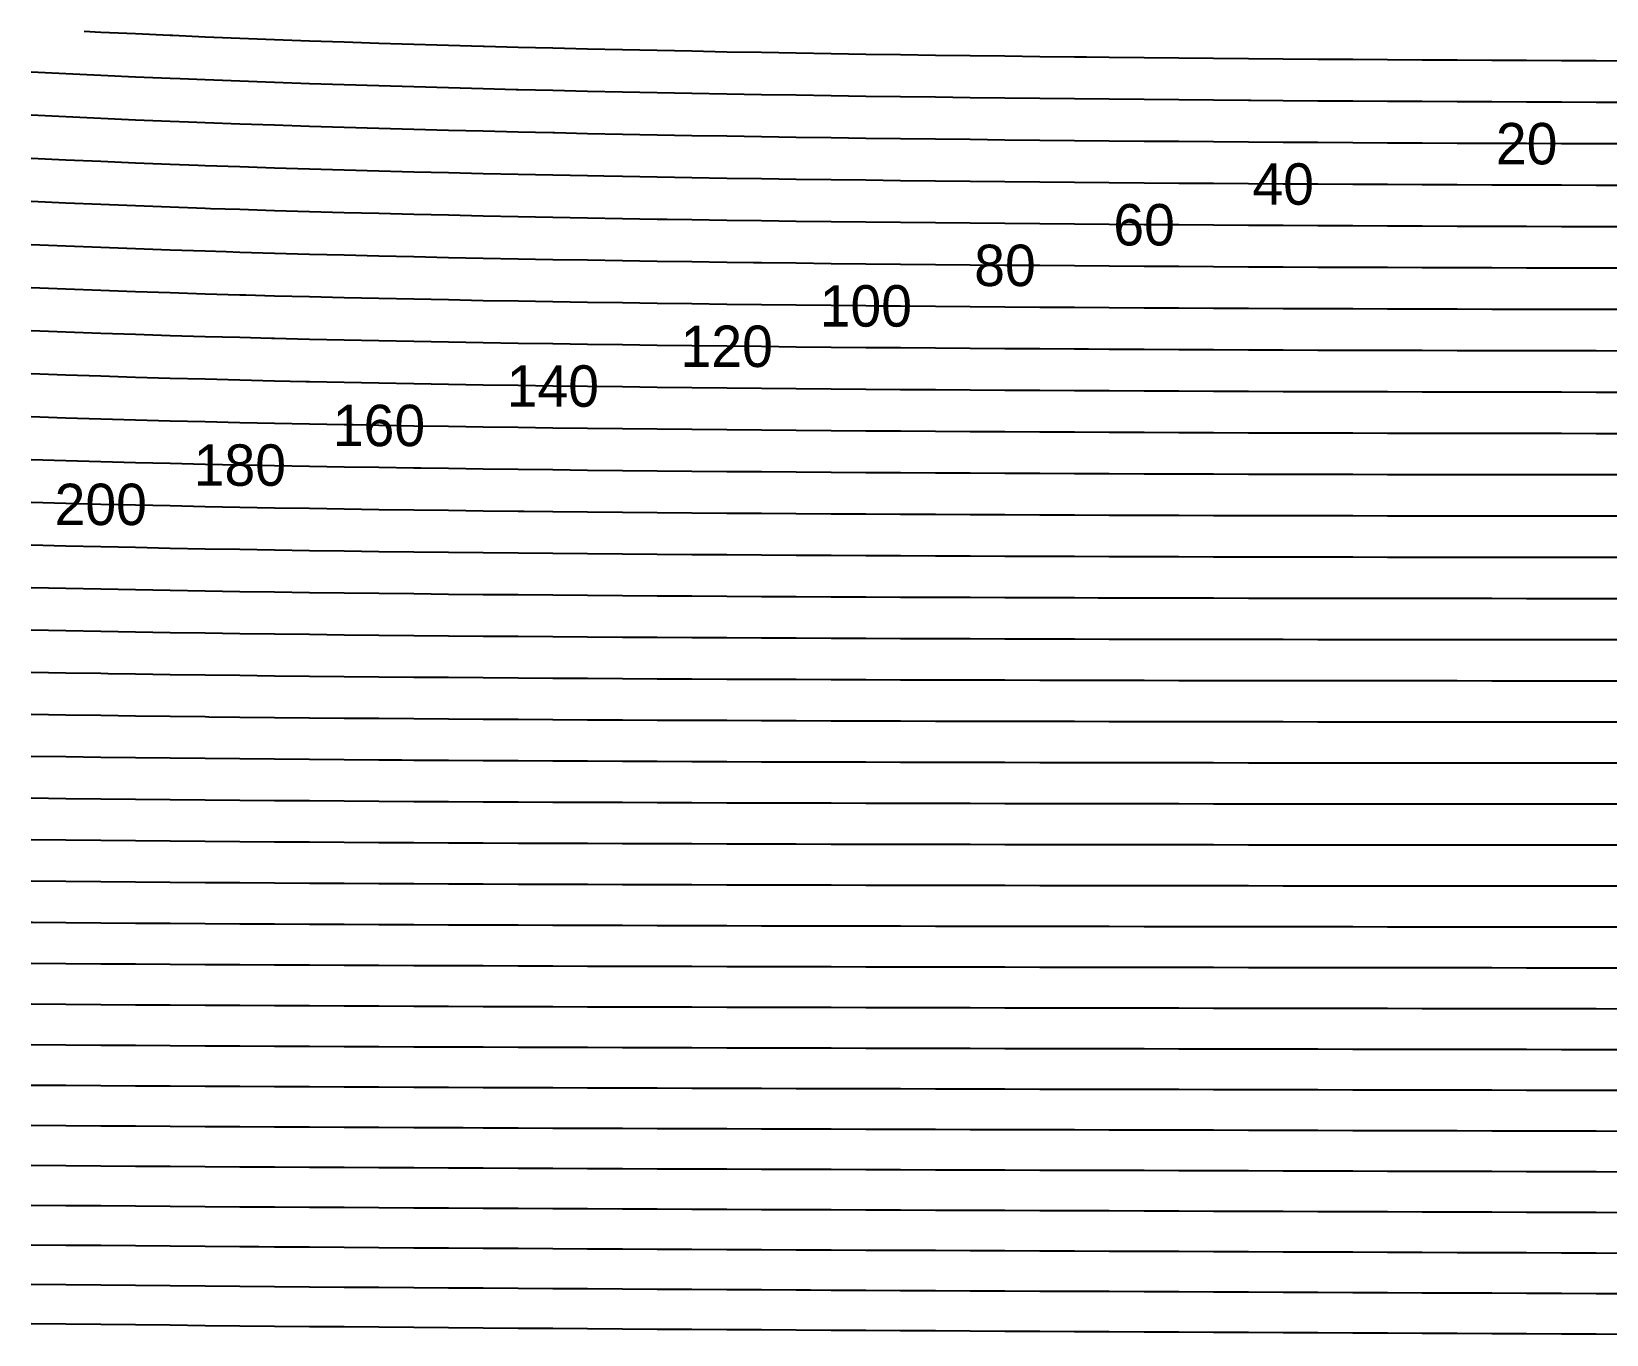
# Model space of a CAD drawing. Header units: metres. Extents: x 3386 to 5486, y 31 to 113.
# Drawn here: x 5239.8 to 5334.9, y 33.2 to 111.9 of the extents above; entities that cross this region are included whole.
import ezdxf
from ezdxf.enums import TextEntityAlignment as Align

# ---------------------------------------------------------------- set-up
doc = ezdxf.new("R2010")
doc.units = ezdxf.units.M
for name, color, linetype in [('Vs_-20', 7, 'Continuous'), ('Vs_0', 7, 'Continuous'), ('Vs_100', 7, 'Continuous'), ('Vs_120', 7, 'Continuous'), ('Vs_140', 7, 'Continuous'), ('Vs_160', 7, 'Continuous'), ('Vs_180', 7, 'Continuous'), ('Vs_20', 7, 'Continuous'), ('Vs_200', 7, 'Continuous'), ('Vs_220', 7, 'Continuous'), ('Vs_240', 7, 'Continuous'), ('Vs_260', 7, 'Continuous'), ('Vs_280', 7, 'Continuous'), ('Vs_300', 7, 'Continuous'), ('Vs_320', 7, 'Continuous'), ('Vs_340', 7, 'Continuous'), ('Vs_360', 7, 'Continuous'), ('Vs_380', 7, 'Continuous'), ('Vs_40', 7, 'Continuous'), ('Vs_400', 7, 'Continuous'), ('Vs_420', 7, 'Continuous'), ('Vs_440', 7, 'Continuous'), ('Vs_460', 7, 'Continuous'), ('Vs_480', 7, 'Continuous'), ('Vs_500', 7, 'Continuous'), ('Vs_520', 7, 'Continuous'), ('Vs_540', 7, 'Continuous'), ('Vs_560', 7, 'Continuous'), ('Vs_580', 7, 'Continuous'), ('Vs_60', 7, 'Continuous'), ('Vs_600', 7, 'Continuous'), ('Vs_80', 7, 'Continuous')]:
    doc.layers.add(name, color=color, linetype=linetype)

msp = doc.modelspace()

# ---------------------------------------------------------------- linework, layer by layer
at = {"layer": 'Vs_-20'}
msp.add_lwpolyline([(5336.422, 110.163), (5334.321, 110.171), (5332.22, 110.18), (5330.119, 110.189), (5328.017, 110.2), (5325.916, 110.211), (5323.815, 110.223), (5321.714, 110.236), (5319.613, 110.25), (5317.512, 110.265), (5315.411, 110.281), (5313.31, 110.298), (5311.209, 110.316), (5309.108, 110.335), (5307.006, 110.355), (5304.905, 110.377), (5303.525, 110.392), (5302.804, 110.4), (5300.703, 110.424), (5298.602, 110.449), (5296.501, 110.476), (5294.4, 110.505), (5292.299, 110.534), (5290.198, 110.566), (5288.096, 110.599), (5285.995, 110.634), (5283.894, 110.671), (5281.793, 110.71), (5279.692, 110.751), (5277.591, 110.794), (5275.49, 110.84), (5273.389, 110.888), (5271.288, 110.938), (5269.187, 110.991), (5267.146, 111.045), (5267.085, 111.047), (5264.984, 111.106), (5262.883, 111.168), (5260.782, 111.233), (5258.681, 111.302), (5256.58, 111.374), (5254.479, 111.45), (5252.378, 111.531), (5250.277, 111.615), (5248.323, 111.698), (5248.176, 111.705), (5246.074, 111.799), (5243.973, 111.898), (5242.971, 111.948)], dxfattribs=at)
at = {"layer": 'Vs_0'}
msp.add_lwpolyline([(5336.422, 107.658), (5334.321, 107.665), (5332.22, 107.673), (5330.119, 107.681), (5328.017, 107.691), (5325.916, 107.701), (5323.815, 107.712), (5321.714, 107.723), (5319.613, 107.736), (5317.512, 107.75), (5315.411, 107.764), (5313.459, 107.779), (5313.31, 107.78), (5311.209, 107.797), (5309.108, 107.814), (5307.006, 107.833), (5304.905, 107.853), (5302.804, 107.874), (5300.703, 107.896), (5298.602, 107.92), (5296.501, 107.945), (5294.4, 107.972), (5292.299, 107.999), (5290.198, 108.029), (5288.096, 108.06), (5285.995, 108.093), (5283.894, 108.128), (5281.793, 108.164), (5279.692, 108.203), (5277.591, 108.243), (5275.49, 108.286), (5273.389, 108.331), (5271.288, 108.379), (5269.187, 108.429), (5269.064, 108.432), (5267.085, 108.482), (5264.984, 108.538), (5262.883, 108.597), (5260.782, 108.659), (5258.681, 108.724), (5256.58, 108.793), (5254.479, 108.866), (5252.378, 108.943), (5250.277, 109.024), (5248.762, 109.085), (5248.176, 109.109), (5246.074, 109.2), (5243.973, 109.295), (5241.872, 109.396), (5239.771, 109.502)], dxfattribs=at)
at = {"layer": 'Vs_100'}
msp.add_lwpolyline([(5336.422, 95.147), (5334.321, 95.15), (5332.22, 95.154), (5330.119, 95.158), (5328.017, 95.162), (5325.916, 95.168), (5323.815, 95.174), (5321.714, 95.18), (5319.613, 95.188), (5317.512, 95.196), (5315.411, 95.204), (5313.31, 95.214), (5311.209, 95.224), (5309.108, 95.235), (5307.006, 95.246), (5304.905, 95.259), (5302.804, 95.273), (5300.703, 95.287), (5298.602, 95.302), (5296.501, 95.319), (5294.4, 95.336), (5292.299, 95.355), (5291.004, 95.367), (5290.198, 95.374), (5288.096, 95.395), (5285.995, 95.418), (5283.894, 95.441), (5281.793, 95.466), (5279.692, 95.493), (5277.591, 95.521), (5275.49, 95.551), (5273.389, 95.583), (5271.288, 95.617), (5269.187, 95.653), (5267.085, 95.69), (5264.984, 95.731), (5262.883, 95.773), (5260.782, 95.819), (5258.681, 95.867), (5256.58, 95.918), (5254.479, 95.972), (5252.729, 96.02), (5252.378, 96.03), (5250.277, 96.091), (5248.176, 96.156), (5246.074, 96.226), (5243.973, 96.299), (5241.872, 96.378), (5239.771, 96.461)], dxfattribs=at)
at = {"layer": 'Vs_120'}
msp.add_lwpolyline([(5336.422, 92.648), (5334.321, 92.651), (5332.22, 92.654), (5330.119, 92.657), (5328.017, 92.661), (5325.916, 92.666), (5323.815, 92.671), (5321.714, 92.677), (5319.613, 92.683), (5317.512, 92.69), (5315.411, 92.698), (5313.31, 92.706), (5311.209, 92.715), (5309.108, 92.725), (5307.006, 92.735), (5304.905, 92.747), (5303.649, 92.754), (5302.804, 92.759), (5300.703, 92.772), (5298.602, 92.786), (5296.501, 92.8), (5294.4, 92.816), (5292.299, 92.833), (5290.198, 92.851), (5288.096, 92.87), (5285.995, 92.89), (5283.894, 92.912), (5281.793, 92.935), (5279.692, 92.959), (5277.591, 92.985), (5275.49, 93.013), (5273.389, 93.042), (5271.288, 93.073), (5269.187, 93.106), (5267.085, 93.141), (5264.984, 93.178), (5262.883, 93.218), (5260.782, 93.259), (5258.681, 93.304), (5256.58, 93.352), (5254.479, 93.402), (5254.28, 93.407), (5252.378, 93.456), (5250.277, 93.513), (5248.176, 93.574), (5246.074, 93.639), (5243.973, 93.708), (5241.872, 93.781), (5239.771, 93.86)], dxfattribs=at)
at = {"layer": 'Vs_140'}
msp.add_lwpolyline([(5336.422, 90.151), (5334.321, 90.153), (5332.22, 90.155), (5330.119, 90.158), (5328.017, 90.161), (5325.916, 90.165), (5323.815, 90.17), (5321.714, 90.175), (5319.613, 90.18), (5317.512, 90.186), (5315.411, 90.193), (5313.31, 90.2), (5311.209, 90.208), (5309.108, 90.217), (5307.006, 90.226), (5304.905, 90.236), (5302.804, 90.247), (5300.703, 90.259), (5298.602, 90.271), (5296.501, 90.285), (5294.4, 90.299), (5292.299, 90.314), (5290.198, 90.33), (5288.096, 90.348), (5285.995, 90.366), (5283.894, 90.386), (5281.793, 90.407), (5279.692, 90.429), (5277.591, 90.453), (5275.49, 90.478), (5273.389, 90.504), (5271.288, 90.533), (5269.187, 90.563), (5267.085, 90.595), (5264.984, 90.629), (5262.883, 90.665), (5260.782, 90.704), (5258.681, 90.745), (5256.58, 90.789), (5256.358, 90.794), (5254.479, 90.836), (5252.378, 90.885), (5250.277, 90.939), (5248.176, 90.995), (5246.074, 91.055), (5243.973, 91.12), (5241.872, 91.189), (5239.771, 91.262)], dxfattribs=at)
at = {"layer": 'Vs_160'}
msp.add_lwpolyline([(5336.422, 87.655), (5334.321, 87.656), (5332.22, 87.658), (5330.119, 87.661), (5328.017, 87.663), (5325.916, 87.667), (5323.815, 87.67), (5321.714, 87.675), (5319.613, 87.679), (5317.512, 87.685), (5315.411, 87.691), (5313.31, 87.697), (5311.209, 87.704), (5309.108, 87.712), (5307.006, 87.72), (5304.905, 87.729), (5302.804, 87.739), (5300.703, 87.749), (5298.602, 87.76), (5296.501, 87.772), (5294.4, 87.785), (5292.299, 87.798), (5290.198, 87.813), (5288.096, 87.829), (5285.995, 87.845), (5283.894, 87.863), (5281.793, 87.882), (5279.692, 87.902), (5277.591, 87.923), (5275.49, 87.946), (5273.389, 87.97), (5271.288, 87.996), (5269.187, 88.024), (5267.085, 88.053), (5264.984, 88.084), (5262.883, 88.118), (5260.782, 88.153), (5259.224, 88.181), (5258.681, 88.191), (5256.58, 88.231), (5254.479, 88.274), (5252.378, 88.32), (5250.277, 88.369), (5248.176, 88.421), (5246.074, 88.477), (5243.973, 88.536), (5241.872, 88.6), (5239.771, 88.669)], dxfattribs=at)
at = {"layer": 'Vs_180'}
msp.add_lwpolyline([(5336.422, 85.161), (5334.321, 85.162), (5332.22, 85.163), (5330.119, 85.165), (5328.017, 85.167), (5325.916, 85.17), (5323.815, 85.173), (5321.714, 85.177), (5319.613, 85.181), (5317.512, 85.185), (5315.411, 85.19), (5313.31, 85.196), (5311.209, 85.202), (5309.108, 85.209), (5307.006, 85.216), (5304.905, 85.224), (5302.804, 85.233), (5300.703, 85.242), (5298.602, 85.252), (5296.501, 85.262), (5294.4, 85.274), (5292.299, 85.286), (5290.198, 85.299), (5288.096, 85.313), (5285.995, 85.328), (5283.894, 85.344), (5281.793, 85.361), (5279.692, 85.379), (5277.591, 85.398), (5275.49, 85.419), (5273.389, 85.441), (5271.288, 85.464), (5269.187, 85.489), (5267.085, 85.516), (5264.984, 85.544), (5263.318, 85.568), (5262.883, 85.574), (5260.782, 85.606), (5258.681, 85.641), (5256.58, 85.678), (5254.479, 85.717), (5252.378, 85.759), (5250.277, 85.804), (5248.176, 85.852), (5246.074, 85.903), (5243.973, 85.958), (5241.872, 86.017), (5239.771, 86.08)], dxfattribs=at)
at = {"layer": 'Vs_20'}
msp.add_lwpolyline([(5336.422, 105.154), (5334.321, 105.16), (5332.443, 105.166), (5332.22, 105.167), (5330.119, 105.174), (5328.017, 105.182), (5325.916, 105.191), (5323.815, 105.201), (5321.714, 105.212), (5319.613, 105.224), (5317.512, 105.236), (5315.411, 105.249), (5313.31, 105.263), (5311.209, 105.279), (5309.108, 105.295), (5307.006, 105.312), (5304.905, 105.33), (5302.804, 105.35), (5300.703, 105.371), (5298.602, 105.393), (5296.501, 105.416), (5294.4, 105.44), (5292.299, 105.466), (5290.198, 105.494), (5288.096, 105.523), (5285.995, 105.553), (5283.894, 105.586), (5281.793, 105.62), (5279.692, 105.656), (5277.591, 105.694), (5275.49, 105.734), (5273.389, 105.777), (5271.409, 105.819), (5271.288, 105.822), (5269.187, 105.869), (5267.085, 105.919), (5264.984, 105.972), (5262.883, 106.027), (5260.782, 106.086), (5258.681, 106.148), (5256.58, 106.214), (5254.479, 106.283), (5252.378, 106.356), (5250.277, 106.433), (5249.269, 106.472), (5248.176, 106.515), (5246.074, 106.601), (5243.973, 106.693), (5241.872, 106.789), (5239.771, 106.891)], dxfattribs=at)
at = {"layer": 'Vs_200'}
msp.add_lwpolyline([(5336.422, 82.668), (5334.321, 82.669), (5332.22, 82.67), (5330.119, 82.671), (5328.017, 82.673), (5325.916, 82.675), (5323.815, 82.678), (5321.714, 82.681), (5319.613, 82.684), (5317.512, 82.688), (5315.411, 82.693), (5313.31, 82.698), (5311.209, 82.703), (5309.108, 82.709), (5307.006, 82.715), (5304.905, 82.722), (5302.804, 82.73), (5300.703, 82.738), (5298.602, 82.746), (5296.501, 82.756), (5294.4, 82.766), (5292.299, 82.777), (5290.198, 82.788), (5288.096, 82.801), (5285.995, 82.814), (5283.894, 82.828), (5281.793, 82.843), (5279.692, 82.86), (5277.591, 82.877), (5275.49, 82.895), (5273.389, 82.915), (5271.288, 82.936), (5269.55, 82.955), (5269.187, 82.959), (5267.085, 82.983), (5264.984, 83.008), (5262.883, 83.036), (5260.782, 83.065), (5258.681, 83.096), (5256.58, 83.129), (5254.479, 83.165), (5252.378, 83.203), (5250.277, 83.244), (5248.176, 83.288), (5246.074, 83.335), (5243.973, 83.385), (5241.872, 83.439), (5239.771, 83.498)], dxfattribs=at)
at = {"layer": 'Vs_220'}
msp.add_lwpolyline([(5336.422, 80.177), (5334.321, 80.177), (5332.22, 80.178), (5330.119, 80.179), (5328.017, 80.181), (5325.916, 80.183), (5323.815, 80.185), (5321.714, 80.187), (5319.613, 80.19), (5317.512, 80.194), (5315.411, 80.197), (5313.31, 80.202), (5311.209, 80.206), (5309.108, 80.211), (5307.006, 80.217), (5304.905, 80.223), (5302.804, 80.229), (5300.703, 80.237), (5298.602, 80.244), (5296.501, 80.253), (5294.4, 80.261), (5292.299, 80.271), (5290.198, 80.281), (5288.096, 80.292), (5285.995, 80.304), (5283.894, 80.317), (5281.793, 80.33), (5280.131, 80.342), (5279.692, 80.345), (5277.591, 80.36), (5275.49, 80.377), (5273.389, 80.394), (5271.288, 80.413), (5269.187, 80.433), (5267.085, 80.455), (5264.984, 80.478), (5262.883, 80.502), (5260.782, 80.528), (5258.681, 80.557), (5256.58, 80.587), (5254.479, 80.619), (5252.378, 80.653), (5250.277, 80.69), (5248.176, 80.73), (5246.074, 80.773), (5243.973, 80.819), (5241.872, 80.868), (5239.771, 80.921)], dxfattribs=at)
at = {"layer": 'Vs_240'}
msp.add_lwpolyline([(5336.422, 77.688), (5334.321, 77.688), (5332.22, 77.688), (5330.119, 77.689), (5328.017, 77.691), (5325.916, 77.692), (5323.815, 77.694), (5321.714, 77.696), (5319.613, 77.699), (5317.512, 77.701), (5315.411, 77.705), (5313.31, 77.708), (5311.209, 77.712), (5309.108, 77.717), (5307.006, 77.722), (5304.905, 77.727), (5304.234, 77.729), (5302.804, 77.733), (5300.703, 77.739), (5298.602, 77.746), (5296.501, 77.753), (5294.4, 77.761), (5292.299, 77.769), (5290.198, 77.778), (5288.096, 77.788), (5285.995, 77.798), (5283.894, 77.809), (5281.793, 77.821), (5279.692, 77.834), (5277.591, 77.848), (5275.49, 77.863), (5273.389, 77.878), (5271.288, 77.895), (5269.187, 77.913), (5267.085, 77.932), (5264.984, 77.952), (5262.883, 77.974), (5260.782, 77.998), (5258.681, 78.023), (5256.58, 78.05), (5254.479, 78.079), (5252.378, 78.11), (5250.277, 78.143), (5248.176, 78.179), (5246.074, 78.218), (5243.973, 78.259), (5241.872, 78.304), (5239.771, 78.352)], dxfattribs=at)
at = {"layer": 'Vs_260'}
msp.add_lwpolyline([(5336.422, 75.2), (5334.321, 75.2), (5332.22, 75.201), (5330.119, 75.202), (5328.017, 75.202), (5325.916, 75.204), (5323.815, 75.205), (5321.714, 75.207), (5319.613, 75.209), (5317.512, 75.212), (5315.411, 75.215), (5313.31, 75.218), (5311.209, 75.221), (5309.108, 75.225), (5307.006, 75.229), (5304.905, 75.234), (5302.804, 75.239), (5300.703, 75.244), (5298.602, 75.25), (5296.501, 75.257), (5294.4, 75.264), (5292.299, 75.271), (5290.198, 75.279), (5288.096, 75.287), (5285.995, 75.297), (5283.894, 75.306), (5281.793, 75.317), (5279.692, 75.328), (5277.591, 75.34), (5275.49, 75.353), (5273.389, 75.367), (5271.288, 75.382), (5269.187, 75.398), (5267.085, 75.415), (5264.984, 75.433), (5262.883, 75.453), (5260.782, 75.473), (5258.681, 75.496), (5256.58, 75.52), (5254.479, 75.546), (5252.378, 75.573), (5250.277, 75.603), (5248.176, 75.635), (5246.074, 75.67), (5243.973, 75.707), (5241.872, 75.747), (5240.816, 75.769), (5239.771, 75.79)], dxfattribs=at)
at = {"layer": 'Vs_280'}
msp.add_lwpolyline([(5336.422, 72.715), (5334.321, 72.715), (5332.22, 72.715), (5330.119, 72.716), (5328.017, 72.717), (5325.916, 72.718), (5323.815, 72.719), (5321.714, 72.721), (5319.613, 72.723), (5317.512, 72.725), (5315.411, 72.727), (5313.31, 72.73), (5311.209, 72.733), (5309.108, 72.737), (5307.006, 72.74), (5304.905, 72.744), (5302.804, 72.749), (5300.703, 72.753), (5298.602, 72.759), (5296.501, 72.764), (5294.4, 72.77), (5292.299, 72.777), (5290.198, 72.784), (5288.096, 72.791), (5285.995, 72.799), (5283.894, 72.808), (5281.793, 72.817), (5279.692, 72.827), (5277.591, 72.838), (5275.49, 72.849), (5273.389, 72.861), (5271.288, 72.874), (5269.187, 72.888), (5267.085, 72.903), (5264.984, 72.92), (5262.883, 72.937), (5260.782, 72.955), (5258.681, 72.975), (5256.58, 72.996), (5254.479, 73.019), (5252.378, 73.044), (5250.277, 73.07), (5248.176, 73.099), (5246.074, 73.13), (5244.413, 73.156), (5243.973, 73.163), (5241.872, 73.199), (5239.771, 73.238)], dxfattribs=at)
at = {"layer": 'Vs_300'}
msp.add_lwpolyline([(5336.422, 70.231), (5334.321, 70.231), (5332.22, 70.232), (5330.119, 70.232), (5328.017, 70.233), (5325.916, 70.234), (5323.815, 70.235), (5321.714, 70.237), (5319.613, 70.239), (5317.512, 70.241), (5315.411, 70.243), (5313.31, 70.245), (5311.209, 70.248), (5309.108, 70.251), (5307.006, 70.254), (5304.905, 70.258), (5302.804, 70.262), (5300.703, 70.266), (5298.602, 70.271), (5296.501, 70.276), (5294.4, 70.281), (5292.299, 70.287), (5290.198, 70.293), (5288.096, 70.299), (5285.995, 70.307), (5283.894, 70.314), (5281.793, 70.322), (5279.692, 70.331), (5277.591, 70.34), (5275.49, 70.35), (5273.389, 70.361), (5271.288, 70.373), (5269.187, 70.385), (5267.085, 70.398), (5264.984, 70.412), (5262.883, 70.427), (5260.782, 70.444), (5258.681, 70.461), (5256.58, 70.48), (5254.479, 70.5), (5252.378, 70.522), (5250.504, 70.543), (5250.277, 70.545), (5248.176, 70.571), (5246.074, 70.598), (5243.973, 70.627), (5241.872, 70.659), (5239.771, 70.694)], dxfattribs=at)
at = {"layer": 'Vs_320'}
msp.add_lwpolyline([(5336.422, 67.749), (5334.321, 67.75), (5332.22, 67.75), (5330.119, 67.751), (5328.017, 67.752), (5325.916, 67.753), (5323.815, 67.754), (5321.714, 67.756), (5319.613, 67.757), (5317.512, 67.759), (5315.411, 67.761), (5313.31, 67.764), (5311.209, 67.766), (5309.108, 67.769), (5307.006, 67.772), (5304.905, 67.775), (5302.804, 67.779), (5300.703, 67.782), (5298.602, 67.787), (5296.501, 67.791), (5294.4, 67.796), (5292.299, 67.801), (5290.198, 67.806), (5288.096, 67.812), (5285.995, 67.818), (5283.894, 67.825), (5281.793, 67.832), (5279.692, 67.84), (5277.591, 67.848), (5275.49, 67.857), (5273.389, 67.866), (5271.288, 67.877), (5269.187, 67.887), (5267.085, 67.899), (5264.984, 67.911), (5262.883, 67.925), (5262.169, 67.93), (5260.782, 67.939), (5258.681, 67.954), (5256.58, 67.971), (5254.479, 67.989), (5252.378, 68.008), (5250.277, 68.029), (5248.176, 68.051), (5246.074, 68.075), (5243.973, 68.101), (5241.872, 68.129), (5239.771, 68.16)], dxfattribs=at)
at = {"layer": 'Vs_340'}
msp.add_lwpolyline([(5336.422, 65.27), (5334.321, 65.271), (5332.22, 65.271), (5330.119, 65.272), (5328.017, 65.273), (5325.916, 65.274), (5323.815, 65.276), (5321.714, 65.277), (5319.613, 65.279), (5317.512, 65.281), (5315.411, 65.283), (5313.31, 65.285), (5311.209, 65.287), (5309.108, 65.29), (5307.006, 65.293), (5304.905, 65.296), (5302.804, 65.299), (5300.703, 65.302), (5298.602, 65.306), (5296.501, 65.31), (5294.4, 65.315), (5293.467, 65.317), (5292.299, 65.319), (5290.198, 65.324), (5288.096, 65.329), (5285.995, 65.335), (5283.894, 65.341), (5281.793, 65.347), (5279.692, 65.354), (5277.591, 65.362), (5275.49, 65.369), (5273.389, 65.378), (5271.288, 65.387), (5269.187, 65.396), (5267.085, 65.406), (5264.984, 65.417), (5262.883, 65.429), (5260.782, 65.442), (5258.681, 65.455), (5256.58, 65.47), (5254.479, 65.486), (5252.378, 65.502), (5250.277, 65.52), (5248.176, 65.54), (5246.074, 65.561), (5243.973, 65.584), (5241.872, 65.609), (5239.771, 65.636)], dxfattribs=at)
at = {"layer": 'Vs_360'}
msp.add_lwpolyline([(5336.422, 62.793), (5334.321, 62.793), (5332.22, 62.794), (5330.119, 62.796), (5328.017, 62.797), (5325.916, 62.798), (5323.815, 62.8), (5321.714, 62.801), (5319.613, 62.803), (5317.512, 62.805), (5315.411, 62.807), (5313.31, 62.809), (5311.209, 62.812), (5309.108, 62.814), (5307.006, 62.817), (5304.905, 62.82), (5302.804, 62.823), (5300.703, 62.826), (5298.602, 62.83), (5296.501, 62.834), (5294.4, 62.838), (5292.299, 62.842), (5290.198, 62.846), (5288.096, 62.851), (5285.995, 62.856), (5283.894, 62.862), (5281.793, 62.868), (5279.692, 62.874), (5277.591, 62.88), (5275.49, 62.887), (5273.389, 62.895), (5271.288, 62.903), (5269.187, 62.911), (5267.085, 62.921), (5264.984, 62.93), (5262.883, 62.941), (5260.782, 62.952), (5258.681, 62.964), (5256.58, 62.977), (5254.479, 62.991), (5252.378, 63.005), (5250.277, 63.021), (5248.176, 63.039), (5246.074, 63.057), (5243.973, 63.077), (5241.872, 63.099), (5239.771, 63.123)], dxfattribs=at)
at = {"layer": 'Vs_380'}
msp.add_lwpolyline([(5336.422, 60.317), (5334.321, 60.319), (5332.22, 60.32), (5330.119, 60.322), (5328.017, 60.323), (5325.916, 60.325), (5323.815, 60.327), (5321.714, 60.328), (5319.613, 60.33), (5317.512, 60.333), (5315.411, 60.335), (5313.31, 60.337), (5311.209, 60.34), (5309.108, 60.342), (5307.006, 60.345), (5304.905, 60.348), (5302.804, 60.351), (5300.703, 60.354), (5298.602, 60.358), (5296.501, 60.361), (5294.4, 60.365), (5292.299, 60.369), (5290.198, 60.373), (5288.096, 60.378), (5285.995, 60.383), (5283.894, 60.388), (5281.793, 60.393), (5279.692, 60.399), (5277.591, 60.405), (5275.49, 60.411), (5273.389, 60.418), (5271.288, 60.425), (5269.187, 60.433), (5267.085, 60.441), (5264.984, 60.45), (5262.883, 60.46), (5260.782, 60.47), (5258.681, 60.48), (5256.58, 60.492), (5254.479, 60.504), (5252.378, 60.517), (5250.277, 60.531), (5248.176, 60.547), (5246.074, 60.563), (5243.973, 60.581), (5241.872, 60.6), (5239.771, 60.621)], dxfattribs=at)
at = {"layer": 'Vs_40'}
msp.add_lwpolyline([(5336.422, 102.65), (5334.321, 102.656), (5332.22, 102.661), (5330.119, 102.668), (5328.017, 102.675), (5325.916, 102.683), (5323.815, 102.692), (5321.714, 102.702), (5319.613, 102.712), (5317.512, 102.723), (5315.411, 102.735), (5313.31, 102.748), (5311.209, 102.762), (5309.108, 102.777), (5307.006, 102.793), (5304.905, 102.81), (5302.804, 102.828), (5300.703, 102.847), (5298.602, 102.867), (5296.501, 102.888), (5294.4, 102.911), (5292.299, 102.935), (5290.198, 102.96), (5288.096, 102.987), (5285.995, 103.016), (5283.894, 103.046), (5281.793, 103.078), (5279.692, 103.112), (5277.591, 103.147), (5275.49, 103.185), (5274.368, 103.206), (5273.389, 103.225), (5271.288, 103.267), (5269.187, 103.311), (5267.085, 103.358), (5264.984, 103.407), (5262.883, 103.46), (5260.782, 103.515), (5258.681, 103.574), (5256.58, 103.636), (5254.479, 103.701), (5252.378, 103.771), (5250.277, 103.844), (5249.869, 103.859), (5248.176, 103.922), (5246.074, 104.004), (5243.973, 104.091), (5241.872, 104.184), (5239.771, 104.281)], dxfattribs=at)
at = {"layer": 'Vs_400'}
msp.add_lwpolyline([(5336.422, 57.844), (5334.321, 57.846), (5332.22, 57.848), (5330.119, 57.85), (5328.017, 57.852), (5325.916, 57.854), (5323.815, 57.856), (5321.714, 57.858), (5319.613, 57.861), (5317.512, 57.863), (5315.411, 57.866), (5313.31, 57.868), (5311.209, 57.871), (5309.108, 57.874), (5307.006, 57.876), (5304.905, 57.88), (5302.804, 57.883), (5300.703, 57.886), (5298.602, 57.889), (5296.501, 57.893), (5294.4, 57.897), (5292.299, 57.901), (5290.198, 57.905), (5288.096, 57.909), (5285.995, 57.914), (5283.894, 57.919), (5281.793, 57.924), (5279.692, 57.93), (5277.591, 57.935), (5275.49, 57.941), (5273.389, 57.948), (5271.288, 57.954), (5269.187, 57.962), (5267.085, 57.969), (5264.984, 57.977), (5262.883, 57.986), (5260.782, 57.995), (5258.681, 58.005), (5256.58, 58.015), (5254.479, 58.026), (5252.378, 58.038), (5250.277, 58.051), (5248.176, 58.065), (5246.074, 58.08), (5243.973, 58.095), (5241.872, 58.113), (5239.851, 58.131), (5239.771, 58.131)], dxfattribs=at)
at = {"layer": 'Vs_420'}
msp.add_lwpolyline([(5336.422, 55.374), (5334.321, 55.376), (5332.22, 55.379), (5330.119, 55.381), (5328.017, 55.383), (5325.916, 55.386), (5323.815, 55.388), (5321.714, 55.391), (5319.613, 55.394), (5317.512, 55.397), (5315.411, 55.399), (5313.31, 55.402), (5311.209, 55.405), (5309.108, 55.408), (5307.006, 55.412), (5304.905, 55.415), (5302.804, 55.418), (5300.703, 55.422), (5298.602, 55.425), (5296.501, 55.429), (5294.4, 55.433), (5292.299, 55.437), (5290.198, 55.441), (5288.096, 55.446), (5285.995, 55.45), (5283.894, 55.455), (5281.793, 55.46), (5279.692, 55.466), (5277.591, 55.471), (5275.49, 55.477), (5273.389, 55.483), (5271.288, 55.49), (5269.187, 55.497), (5267.085, 55.504), (5264.984, 55.511), (5263.398, 55.518), (5262.883, 55.52), (5260.782, 55.528), (5258.681, 55.537), (5256.58, 55.547), (5254.479, 55.557), (5252.378, 55.568), (5250.277, 55.58), (5248.176, 55.593), (5246.074, 55.606), (5243.973, 55.621), (5241.872, 55.637), (5239.771, 55.654)], dxfattribs=at)
at = {"layer": 'Vs_440'}
msp.add_lwpolyline([(5336.422, 52.905), (5334.321, 52.908), (5332.22, 52.911), (5330.119, 52.914), (5328.017, 52.917), (5325.916, 52.92), (5323.815, 52.924), (5321.714, 52.927), (5319.613, 52.93), (5317.512, 52.933), (5315.411, 52.936), (5313.31, 52.94), (5311.209, 52.943), (5309.108, 52.947), (5307.006, 52.95), (5304.905, 52.954), (5302.804, 52.958), (5300.703, 52.961), (5298.602, 52.965), (5296.501, 52.969), (5294.4, 52.974), (5292.299, 52.978), (5290.198, 52.983), (5288.096, 52.987), (5285.995, 52.992), (5283.894, 52.997), (5281.793, 53.002), (5279.692, 53.008), (5277.591, 53.013), (5275.49, 53.019), (5273.389, 53.025), (5271.288, 53.032), (5269.187, 53.039), (5267.085, 53.046), (5264.984, 53.053), (5262.883, 53.061), (5260.782, 53.069), (5258.681, 53.078), (5256.58, 53.088), (5254.479, 53.097), (5252.378, 53.108), (5250.277, 53.119), (5248.176, 53.131), (5246.074, 53.144), (5243.973, 53.158), (5241.872, 53.172), (5239.771, 53.188)], dxfattribs=at)
at = {"layer": 'Vs_460'}
msp.add_lwpolyline([(5336.422, 50.44), (5334.321, 50.443), (5332.22, 50.447), (5330.119, 50.451), (5328.017, 50.454), (5325.916, 50.458), (5323.815, 50.462), (5321.714, 50.465), (5319.613, 50.469), (5317.512, 50.473), (5315.411, 50.477), (5313.31, 50.481), (5311.209, 50.485), (5309.108, 50.489), (5307.006, 50.493), (5304.905, 50.497), (5302.804, 50.501), (5300.703, 50.505), (5298.602, 50.51), (5296.501, 50.514), (5294.4, 50.519), (5292.299, 50.524), (5290.198, 50.528), (5288.096, 50.533), (5285.995, 50.539), (5283.894, 50.544), (5281.793, 50.549), (5279.692, 50.555), (5277.591, 50.561), (5275.49, 50.567), (5273.389, 50.574), (5271.288, 50.58), (5269.187, 50.587), (5267.085, 50.595), (5264.984, 50.602), (5262.883, 50.61), (5260.782, 50.619), (5258.681, 50.627), (5256.58, 50.637), (5254.479, 50.647), (5252.378, 50.657), (5250.277, 50.668), (5248.176, 50.68), (5246.074, 50.692), (5243.973, 50.705), (5241.872, 50.719), (5239.771, 50.735)], dxfattribs=at)
at = {"layer": 'Vs_480'}
msp.add_lwpolyline([(5336.422, 47.976), (5334.321, 47.98), (5332.22, 47.985), (5330.119, 47.989), (5328.017, 47.994), (5325.916, 47.998), (5323.815, 48.002), (5321.714, 48.007), (5319.613, 48.011), (5317.512, 48.016), (5315.411, 48.02), (5313.31, 48.025), (5311.209, 48.029), (5309.108, 48.034), (5307.006, 48.039), (5304.905, 48.043), (5302.804, 48.048), (5300.703, 48.053), (5298.602, 48.058), (5296.501, 48.063), (5294.4, 48.068), (5292.299, 48.074), (5290.198, 48.079), (5288.096, 48.085), (5285.995, 48.09), (5283.894, 48.096), (5281.793, 48.102), (5279.692, 48.108), (5277.591, 48.115), (5275.49, 48.121), (5273.389, 48.128), (5271.288, 48.135), (5269.187, 48.143), (5267.085, 48.151), (5264.984, 48.159), (5262.883, 48.167), (5260.782, 48.176), (5258.681, 48.185), (5256.58, 48.195), (5254.479, 48.205), (5252.378, 48.215), (5250.277, 48.227), (5248.176, 48.238), (5246.074, 48.251), (5243.973, 48.264), (5241.872, 48.278), (5239.771, 48.294)], dxfattribs=at)
at = {"layer": 'Vs_500'}
msp.add_lwpolyline([(5336.422, 45.515), (5334.321, 45.52), (5332.22, 45.525), (5330.119, 45.531), (5328.017, 45.536), (5325.916, 45.541), (5323.815, 45.546), (5321.714, 45.551), (5319.613, 45.557), (5317.512, 45.562), (5315.411, 45.567), (5313.31, 45.572), (5311.209, 45.578), (5309.108, 45.583), (5307.006, 45.588), (5304.905, 45.594), (5302.804, 45.599), (5300.703, 45.605), (5298.602, 45.611), (5296.501, 45.616), (5294.4, 45.622), (5292.299, 45.628), (5290.198, 45.634), (5288.096, 45.641), (5285.995, 45.647), (5283.894, 45.654), (5281.793, 45.66), (5279.692, 45.667), (5277.591, 45.674), (5275.49, 45.682), (5273.389, 45.689), (5271.288, 45.697), (5269.187, 45.705), (5267.085, 45.714), (5265.865, 45.719), (5264.984, 45.722), (5262.883, 45.731), (5260.782, 45.741), (5258.681, 45.751), (5256.58, 45.761), (5254.479, 45.772), (5252.378, 45.783), (5250.277, 45.795), (5248.176, 45.807), (5246.074, 45.821), (5243.973, 45.835), (5241.872, 45.849), (5239.771, 45.865)], dxfattribs=at)
at = {"layer": 'Vs_520'}
msp.add_lwpolyline([(5336.422, 43.056), (5334.321, 43.062), (5332.22, 43.068), (5330.119, 43.075), (5328.017, 43.081), (5325.916, 43.087), (5323.815, 43.093), (5321.714, 43.099), (5319.613, 43.105), (5319.371, 43.106), (5317.512, 43.111), (5315.411, 43.117), (5313.31, 43.123), (5311.209, 43.129), (5309.108, 43.135), (5307.006, 43.142), (5304.905, 43.148), (5302.804, 43.154), (5300.703, 43.161), (5298.602, 43.167), (5296.501, 43.174), (5294.4, 43.181), (5292.299, 43.188), (5290.198, 43.194), (5288.096, 43.202), (5285.995, 43.209), (5283.894, 43.216), (5281.793, 43.224), (5279.692, 43.232), (5277.591, 43.24), (5275.49, 43.248), (5273.389, 43.256), (5271.288, 43.265), (5269.187, 43.274), (5267.085, 43.284), (5264.984, 43.293), (5262.883, 43.303), (5260.782, 43.314), (5258.681, 43.325), (5256.58, 43.336), (5254.479, 43.348), (5252.378, 43.36), (5250.277, 43.373), (5248.176, 43.387), (5246.074, 43.401), (5243.973, 43.416), (5241.872, 43.432), (5239.771, 43.449)], dxfattribs=at)
at = {"layer": 'Vs_540'}
msp.add_lwpolyline([(5336.422, 40.6), (5334.321, 40.607), (5332.22, 40.614), (5330.119, 40.621), (5328.017, 40.628), (5325.916, 40.635), (5323.815, 40.642), (5321.714, 40.649), (5319.613, 40.656), (5317.512, 40.663), (5315.411, 40.67), (5313.31, 40.677), (5311.209, 40.684), (5309.108, 40.692), (5307.006, 40.699), (5304.905, 40.706), (5302.804, 40.713), (5300.703, 40.721), (5298.602, 40.728), (5296.501, 40.736), (5294.4, 40.743), (5292.299, 40.751), (5290.198, 40.759), (5288.096, 40.767), (5285.995, 40.776), (5283.894, 40.784), (5281.793, 40.793), (5279.692, 40.802), (5277.591, 40.811), (5275.49, 40.82), (5273.389, 40.83), (5271.288, 40.84), (5269.187, 40.85), (5267.085, 40.86), (5264.984, 40.871), (5262.883, 40.883), (5260.782, 40.894), (5258.681, 40.907), (5256.58, 40.919), (5254.479, 40.932), (5252.378, 40.946), (5250.277, 40.961), (5248.176, 40.976), (5246.074, 40.991), (5243.973, 41.008), (5241.872, 41.026), (5239.771, 41.044)], dxfattribs=at)
at = {"layer": 'Vs_560'}
msp.add_lwpolyline([(5336.422, 38.146), (5334.321, 38.154), (5332.22, 38.162), (5330.119, 38.17), (5328.017, 38.179), (5325.916, 38.187), (5323.815, 38.195), (5321.714, 38.203), (5319.613, 38.211), (5317.512, 38.219), (5315.411, 38.227), (5313.31, 38.235), (5311.209, 38.243), (5309.108, 38.251), (5307.006, 38.259), (5304.905, 38.268), (5302.804, 38.276), (5300.703, 38.285), (5298.602, 38.293), (5296.501, 38.302), (5294.4, 38.311), (5292.299, 38.32), (5290.198, 38.329), (5288.096, 38.338), (5285.995, 38.347), (5283.894, 38.357), (5281.793, 38.367), (5279.692, 38.377), (5277.591, 38.387), (5275.49, 38.398), (5273.389, 38.409), (5271.288, 38.42), (5269.187, 38.432), (5267.085, 38.444), (5264.984, 38.456), (5262.883, 38.469), (5260.782, 38.482), (5258.681, 38.496), (5256.58, 38.511), (5254.479, 38.526), (5253.519, 38.533), (5252.378, 38.541), (5250.277, 38.557), (5248.176, 38.574), (5246.074, 38.592), (5243.973, 38.611), (5241.872, 38.63), (5239.771, 38.651)], dxfattribs=at)
at = {"layer": 'Vs_580'}
msp.add_lwpolyline([(5336.422, 35.695), (5334.321, 35.704), (5332.22, 35.713), (5330.119, 35.722), (5328.017, 35.732), (5325.916, 35.741), (5323.815, 35.75), (5321.714, 35.759), (5319.613, 35.768), (5317.512, 35.777), (5315.411, 35.786), (5313.31, 35.796), (5311.209, 35.805), (5309.108, 35.814), (5307.006, 35.824), (5304.905, 35.833), (5302.804, 35.843), (5300.703, 35.852), (5298.602, 35.862), (5296.501, 35.872), (5294.4, 35.882), (5292.299, 35.892), (5290.198, 35.903), (5288.096, 35.913), (5286.85, 35.92), (5285.995, 35.924), (5283.894, 35.935), (5281.793, 35.946), (5279.692, 35.958), (5277.591, 35.97), (5275.49, 35.982), (5273.389, 35.994), (5271.288, 36.007), (5269.187, 36.02), (5267.085, 36.034), (5264.984, 36.048), (5262.883, 36.063), (5260.782, 36.078), (5258.681, 36.094), (5256.58, 36.11), (5254.479, 36.127), (5252.378, 36.145), (5250.277, 36.163), (5248.176, 36.183), (5246.074, 36.203), (5243.973, 36.224), (5241.872, 36.246), (5239.771, 36.269)], dxfattribs=at)
at = {"layer": 'Vs_60'}
msp.add_lwpolyline([(5336.422, 100.148), (5334.321, 100.152), (5332.22, 100.158), (5330.119, 100.163), (5328.017, 100.17), (5325.916, 100.177), (5323.815, 100.185), (5321.714, 100.193), (5319.613, 100.202), (5317.512, 100.212), (5315.411, 100.223), (5313.31, 100.235), (5311.209, 100.248), (5309.108, 100.261), (5307.006, 100.275), (5304.905, 100.291), (5302.804, 100.307), (5300.703, 100.325), (5298.602, 100.343), (5296.501, 100.363), (5294.4, 100.384), (5292.299, 100.406), (5290.198, 100.429), (5288.096, 100.454), (5285.995, 100.481), (5283.894, 100.509), (5281.793, 100.538), (5279.692, 100.569), (5278.198, 100.593), (5277.591, 100.603), (5275.49, 100.638), (5273.389, 100.675), (5271.288, 100.714), (5269.187, 100.755), (5267.085, 100.799), (5264.984, 100.846), (5262.883, 100.895), (5260.782, 100.947), (5258.681, 101.002), (5256.58, 101.06), (5254.479, 101.122), (5252.378, 101.188), (5250.609, 101.246), (5250.277, 101.257), (5248.176, 101.331), (5246.074, 101.409), (5243.973, 101.492), (5241.872, 101.58), (5239.771, 101.673)], dxfattribs=at)
at = {"layer": 'Vs_600'}
msp.add_lwpolyline([(5336.422, 33.246), (5334.321, 33.256), (5332.22, 33.267), (5330.119, 33.277), (5328.017, 33.287), (5325.916, 33.298), (5324.089, 33.307), (5323.815, 33.308), (5321.714, 33.318), (5319.613, 33.328), (5317.512, 33.339), (5315.411, 33.349), (5313.31, 33.36), (5311.209, 33.37), (5309.108, 33.381), (5307.006, 33.391), (5304.905, 33.402), (5302.804, 33.413), (5300.703, 33.424), (5298.602, 33.435), (5296.501, 33.446), (5294.4, 33.458), (5292.299, 33.469), (5290.198, 33.481), (5288.096, 33.493), (5285.995, 33.505), (5283.894, 33.518), (5281.793, 33.531), (5279.692, 33.544), (5277.591, 33.557), (5275.49, 33.571), (5273.389, 33.585), (5271.288, 33.6), (5269.187, 33.615), (5267.085, 33.631), (5264.984, 33.647), (5262.883, 33.664), (5260.782, 33.681), (5258.681, 33.699), (5256.58, 33.717), (5254.479, 33.737), (5252.378, 33.757), (5250.277, 33.778), (5248.176, 33.8), (5246.074, 33.823), (5243.973, 33.847), (5241.872, 33.872), (5239.771, 33.898)], dxfattribs=at)
at = {"layer": 'Vs_80'}
msp.add_lwpolyline([(5336.422, 97.647), (5334.321, 97.651), (5332.22, 97.655), (5330.119, 97.66), (5328.017, 97.665), (5325.916, 97.672), (5323.815, 97.678), (5321.714, 97.686), (5319.613, 97.694), (5317.512, 97.703), (5315.411, 97.713), (5313.31, 97.723), (5311.209, 97.735), (5309.108, 97.747), (5307.006, 97.76), (5304.905, 97.774), (5302.804, 97.789), (5300.703, 97.805), (5298.602, 97.822), (5296.501, 97.84), (5294.4, 97.859), (5292.299, 97.879), (5290.198, 97.901), (5288.096, 97.924), (5285.995, 97.948), (5283.894, 97.974), (5283.409, 97.98), (5281.793, 98.001), (5279.692, 98.03), (5277.591, 98.061), (5275.49, 98.093), (5273.389, 98.127), (5271.288, 98.164), (5269.187, 98.202), (5267.085, 98.243), (5264.984, 98.287), (5262.883, 98.333), (5260.782, 98.381), (5258.681, 98.433), (5256.58, 98.488), (5254.479, 98.546), (5252.378, 98.607), (5251.545, 98.633), (5250.277, 98.673), (5248.176, 98.742), (5246.074, 98.816), (5243.973, 98.894), (5241.872, 98.977), (5239.771, 99.066)], dxfattribs=at)

# ---------------------------------------------------------------- texts
at = {"layer": 'Vs_100'}
msp.add_text('100', height=2.5, dxfattribs=at).set_placement((5290.198, 95.374), align=Align.MIDDLE_CENTER)
at = {"layer": 'Vs_120'}
msp.add_text('120', height=2.5, dxfattribs=at).set_placement((5281.793, 92.935), align=Align.MIDDLE_CENTER)
at = {"layer": 'Vs_140'}
msp.add_text('140', height=2.5, dxfattribs=at).set_placement((5271.288, 90.533), align=Align.MIDDLE_CENTER)
at = {"layer": 'Vs_160'}
msp.add_text('160', height=2.5, dxfattribs=at).set_placement((5260.782, 88.153), align=Align.MIDDLE_CENTER)
at = {"layer": 'Vs_180'}
msp.add_text('180', height=2.5, dxfattribs=at).set_placement((5252.378, 85.759), align=Align.MIDDLE_CENTER)
at = {"layer": 'Vs_20'}
msp.add_text('20', height=2.5, dxfattribs=at).set_placement((5330.119, 105.174), align=Align.MIDDLE_CENTER)
at = {"layer": 'Vs_200'}
msp.add_text('200', height=2.5, dxfattribs=at).set_placement((5243.973, 83.385), align=Align.MIDDLE_CENTER)
at = {"layer": 'Vs_40'}
msp.add_text('40', height=2.5, dxfattribs=at).set_placement((5315.411, 102.735), align=Align.MIDDLE_CENTER)
at = {"layer": 'Vs_60'}
msp.add_text('60', height=2.5, dxfattribs=at).set_placement((5307.006, 100.275), align=Align.MIDDLE_CENTER)
at = {"layer": 'Vs_80'}
msp.add_text('80', height=2.5, dxfattribs=at).set_placement((5298.602, 97.822), align=Align.MIDDLE_CENTER)

doc.saveas('drawing.dxf')
